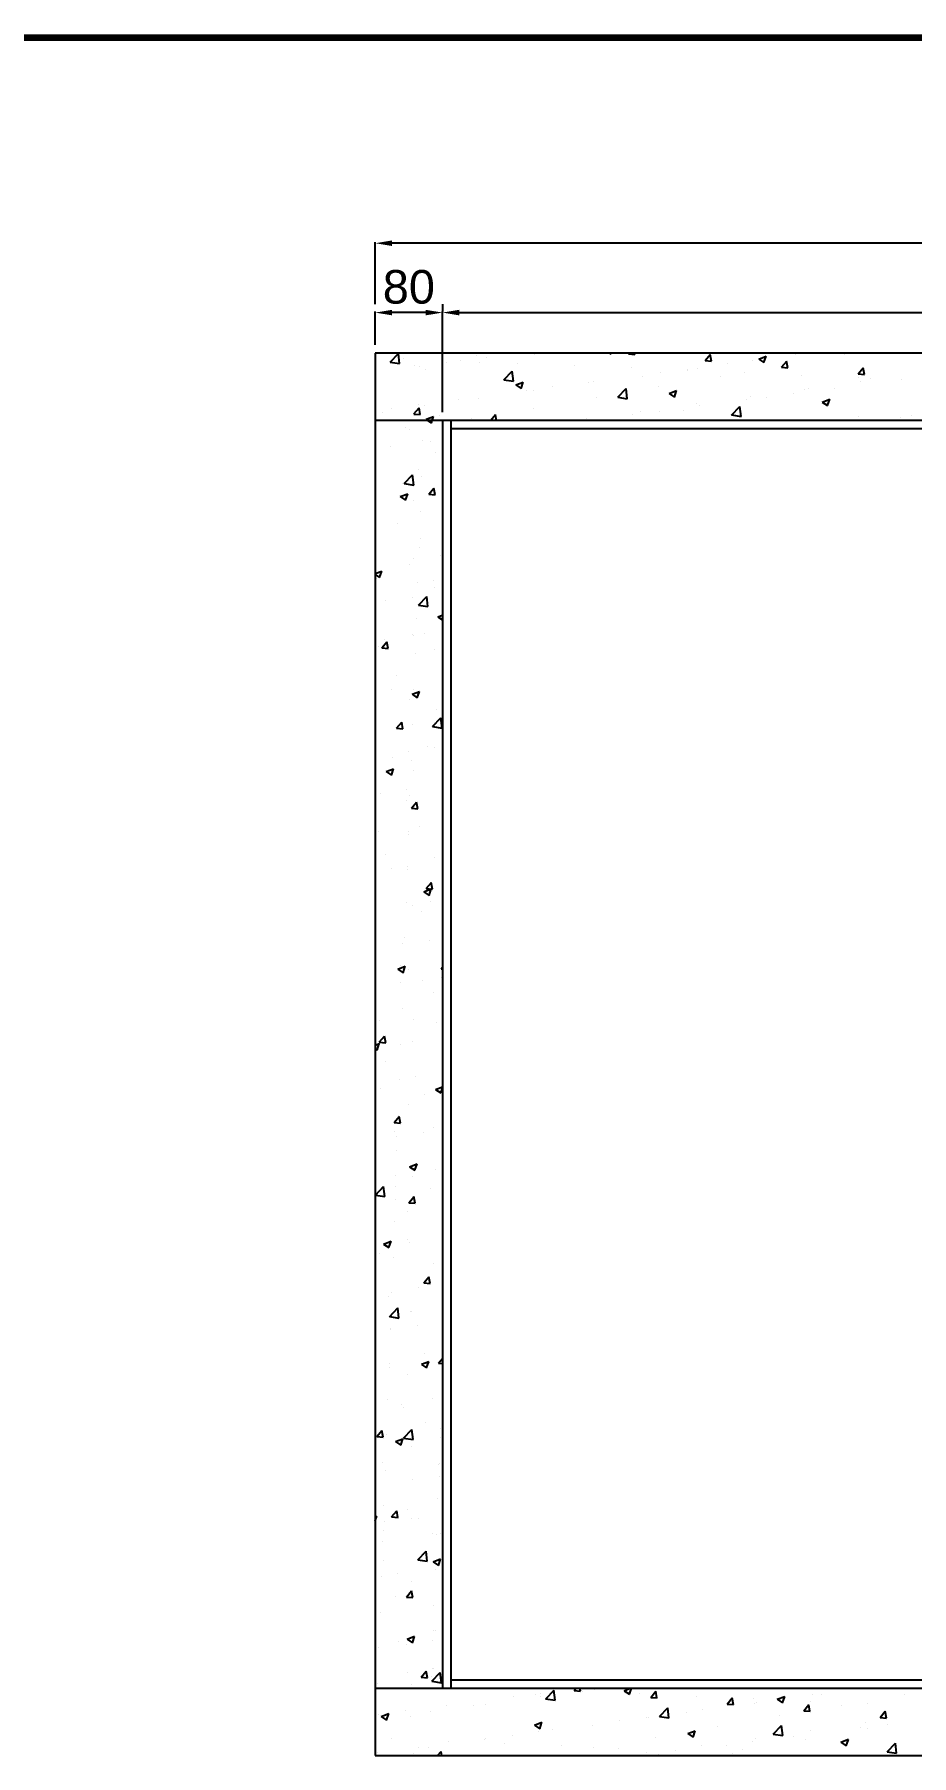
# Model space of a CAD drawing. Header units: millimetres. Extents: x 12320 to 18840, y -49763 to -45153.
# Drawn here: x 14993 to 16037, y -47354 to -45304 of the extents above; entities that cross this region are included whole.
import ezdxf

# ---------------------------------------------------------------- set-up
doc = ezdxf.new("R2010")
doc.units = ezdxf.units.MM
doc.layers.add('LAYOUT', color=7, linetype='Continuous')
doc.layers.add('받침틀', color=251, linetype='Continuous')
doc.styles.get("Standard").update_dxf_attribs({"font": 'arial.ttf'})
doc.dimstyles.new('ISO-25', dxfattribs={"dimtxt": 40, "dimasz": 20, "dimexe": 1.25, "dimexo": 10, "dimgap": 10, "dimtad": 1, "dimdec": 0, "dimtxsty": 'Standard', "dimcen": 2.5, "dimclrd": 3, "dimclre": 3, "dimclrt": 3, "dimadec": 0, "dimazin": 0, "dimtfac": 1, "dimtdec": 0, "dimtmove": 0, "dimatfit": 3, "dimfxl": 0, "dimarcsym": 0})

# ---------------------------------------------------------------- blocks, each defined once
blk = doc.blocks.new('*D4')
at = {"color": 3, "lineweight": -2, "transparency": 16777216}
for p, q in [((4626.4, -55239.4), (4626.4, -55199.8)), ((4706.4, -55319.4), (4706.4, -55199.8)), ((4686.4, -55201), (4646.4, -55201))]:
    blk.add_line(p, q, dxfattribs=at)
at = {"color": 3, "transparency": 16777216}
for points in [[(4646.4, -55197.7), (4646.4, -55204.3), (4626.4, -55201)], [(4686.4, -55197.7), (4686.4, -55204.3), (4706.4, -55201)]]:
    blk.add_solid(points, dxfattribs=at)
at = {"layer": 'Defpoints', "color": 0, "transparency": 16777216}
for p in [(4626.4, -55201), (4626.4, -55249.4), (4706.4, -55329.4)]:
    blk.add_point(p, dxfattribs=at)
at = {"color": 3, "transparency": 16777216, "insert": (4666.4, -55170.6), "char_height": 40, "attachment_point": 5}
blk.add_mtext('80', dxfattribs=at)
blk = doc.blocks.new('*D5')
at = {"color": 3, "lineweight": -2, "transparency": 16777216}
for p, q in [((4706.4, -55191), (4706.4, -55199.8)), ((6516.4, -55319.4), (6516.4, -55199.8)), ((4726.4, -55201), (6496.4, -55201))]:
    blk.add_line(p, q, dxfattribs=at)
at = {"color": 3, "transparency": 16777216}
for points in [[(4726.4, -55197.7), (4726.4, -55204.3), (4706.4, -55201)], [(6496.4, -55197.7), (6496.4, -55204.3), (6516.4, -55201)]]:
    blk.add_solid(points, dxfattribs=at)
at = {"layer": 'Defpoints', "color": 0, "transparency": 16777216}
for p in [(4706.4, -55201), (6516.4, -55201), (6516.4, -55329.4)]:
    blk.add_point(p, dxfattribs=at)
at = {"color": 3, "transparency": 16777216, "insert": (5611.4, -55170.6), "char_height": 40, "attachment_point": 5}
blk.add_mtext('1810', dxfattribs=at)
blk = doc.blocks.new('*D2')
at = {"color": 3, "lineweight": -2, "transparency": 16777216}
for p, q in [((4626.4, -55191), (4626.4, -55117.1)), ((6576.4, -55118.4), (4646.4, -55118.4)), ((6596.4, -55191), (6596.4, -55117.1))]:
    blk.add_line(p, q, dxfattribs=at)
at = {"color": 3, "transparency": 16777216}
for points in [[(4646.4, -55115.1), (4646.4, -55121.7), (4626.4, -55118.4)], [(6576.4, -55115.1), (6576.4, -55121.7), (6596.4, -55118.4)]]:
    blk.add_solid(points, dxfattribs=at)
at = {"layer": 'Defpoints', "color": 0, "transparency": 16777216}
for p in [(4626.4, -55118.4), (4626.4, -55201), (6596.4, -55201)]:
    blk.add_point(p, dxfattribs=at)
at = {"color": 3, "transparency": 16777216, "insert": (5611.4, -55088), "char_height": 40, "attachment_point": 5}
blk.add_mtext('1970', dxfattribs=at)
blk = doc.blocks.new('A$C5F405FDE')
at = {"linetype": 'Continuous'}
for p, q in [((-944.2, 931.6), (-934.3, 941.9)), ((-944.2, 931.6), (-932.9, 929.9)), ((-932.9, 929.8), (-934.3, 941.9)), ((-928.4, 936.1), (-928.4, 936.1)), ((-915.7, 927.1), (-915.7, 927.1)), ((-908.9, 926.8), (-908.9, 926.8)), ((-877.1, 931), (-877.1, 931)), ((-860.6, 933.3), (-860.6, 933.3)), ((-841.7, 939.9), (-841.7, 939.9)), ((-837.9, 930.5), (-837.9, 930.5)), ((-829, 937.3), (-829, 937.3)), ((-792.8, 930.4), (-792.8, 930.4)), ((-772, 940), (-772, 940)), ((-725, 927.5), (-725, 927.5)), ((-683, 942.1), (-681.5, 941.1)), ((-681.5, 941.1), (-681.2, 942.1)), ((-660.2, 941.4), (-659.6, 942.1)), ((-660.2, 941.4), (-652.6, 940.7)), ((-657.3, 924.7), (-657.3, 924.7)), ((-652.7, 940.7), (-652.9, 942.1)), ((-590.3, 923.1), (-590.3, 923.1)), ((-578.2, 924.3), (-578.2, 924.3)), ((-569.1, 933.4), (-563, 940.7)), ((-569.1, 933.4), (-561.5, 932.7)), ((-561.6, 932.7), (-563, 940.7)), ((-542.2, 929.4), (-542.2, 929.4)), ((-513, 933.2), (-513, 933.2)), ((-505.3, 935.2), (-496.4, 938.6)), ((-505.3, 935.2), (-499, 930.9)), ((-499, 930.9), (-496.4, 938.6)), ((-478, 925.4), (-471.9, 932.7)), ((-478, 925.4), (-470.4, 924.8)), ((-476.6, 927.6), (-476.6, 927.6)), ((-470.5, 924.8), (-472, 932.7)), ((-462, 940), (-462, 940)), ((-448.8, 941.4), (-448.8, 941.4)), ((-402.5, 940.4), (-402.5, 940.4)), ((-386.9, 917.5), (-380.8, 924.8)), ((-379.4, 916.8), (-380.9, 924.7)), ((-902.1, 922.3), (-902.1, 922.3)), ((-808.6, 910.6), (-798.7, 920.9)), ((-808.6, 910.6), (-797.3, 908.8)), ((-797.3, 908.8), (-798.7, 920.9)), ((-794.5, 904.4), (-785.6, 907.8)), ((-794.5, 904.4), (-788.2, 900.1)), ((-788.2, 900.1), (-785.7, 907.8)), ((-750.4, 902), (-750.4, 902)), ((-708.3, 906.7), (-708.3, 906.7)), ((-702.3, 908.3), (-702.3, 908.3)), ((-644.2, 914.8), (-644.2, 914.8)), ((-624.7, 902.2), (-624.7, 902.2)), ((-622.1, 918.9), (-622.1, 918.9)), ((-589.5, 921.8), (-589.5, 921.8)), ((-550.7, 914.9), (-550.7, 914.9)), ((-521.7, 918.9), (-521.7, 918.9)), ((-453.9, 916.1), (-453.9, 916.1)), ((-386.9, 917.5), (-379.3, 916.8)), ((-386.1, 913.2), (-386.1, 913.2)), ((-384.4, 908.6), (-384.4, 908.6)), ((-372.1, 912.5), (-372.1, 912.5)), ((-335.3, 910.9), (-335.3, 910.9)), ((-862.4, 887.2), (-862.4, 887.2)), ((-839.5, 888.2), (-839.5, 888.2)), ((-782.2, 897.8), (-782.2, 897.8)), ((-773.5, 897.7), (-773.5, 897.7)), ((-698.8, 889.5), (-698.8, 889.5)), ((-673.1, 889.6), (-663.2, 899.9)), ((-673.1, 889.6), (-661.8, 887.8)), ((-661.8, 887.8), (-663.2, 899.9)), ((-612, 894.2), (-603.1, 897.6)), ((-612, 894.2), (-605.7, 889.9)), ((-605.7, 889.9), (-603.1, 897.6)), ((-579.7, 882), (-579.7, 882)), ((-520.2, 887), (-520.2, 887)), ((-514.5, 891), (-514.5, 891)), ((-495.4, 889.9), (-495.4, 889.9)), ((-463.6, 894), (-463.6, 894)), ((-450.4, 899.1), (-450.4, 899.1)), ((-446.2, 899.8), (-446.2, 899.8)), ((-429.5, 884), (-420.6, 887.5)), ((-429.5, 884), (-423.2, 879.8)), ((-423.2, 879.8), (-420.6, 887.5)), ((-415.5, 900.4), (-415.5, 900.4)), ((-953.2, 871.2), (-953.2, 871.2)), ((-942.3, 876.7), (-942.3, 876.7)), ((-915.9, 869.8), (-909.7, 877)), ((-915.9, 869.7), (-908.3, 869.1)), ((-910.5, 880.9), (-910.5, 880.9)), ((-908.3, 869.1), (-909.8, 877)), ((-903.6, 880.1), (-903.6, 880.1)), ((-901.3, 863.4), (-899.2, 862.1)), ((-901.2, 863.4), (-892.4, 866.8)), ((-899.2, 862.1), (-894.9, 859.2)), ((-894.9, 859.2), (-894, 862.1)), ((-894, 862.1), (-892.4, 866.8)), ((-885.4, 868.4), (-885.4, 868.4)), ((-846.9, 864.1), (-846.9, 864.1)), ((-824.5, 862.1), (-818.6, 869.1)), ((-817.4, 862.1), (-818.7, 869.1)), ((-817.6, 865.5), (-817.6, 865.5)), ((-772.9, 876.8), (-772.9, 876.8)), ((-749.8, 862.6), (-749.8, 862.6)), ((-709.9, 864.4), (-709.9, 864.4)), ((-655.5, 868.8), (-655.5, 868.8)), ((-645.7, 872.5), (-645.7, 872.5)), ((-623.7, 873), (-623.7, 873)), ((-594.3, 874.3), (-594.3, 874.3)), ((-575.6, 879.3), (-575.6, 879.3)), ((-537.5, 868.5), (-527.6, 878.8)), ((-537.5, 868.6), (-526.2, 866.8)), ((-526.3, 866.8), (-527.7, 878.8)), ((-386, 866.3), (-386, 866.3)), ((-336.9, 865), (-336.9, 865)), ((-323.6, 868), (-323.6, 868)), ((-926.4, 854.2), (-926.4, 854.2)), ((-921, 851.4), (-921, 851.4)), ((-943.9, 830.8), (-943.9, 830.8)), ((-905.2, 837.8), (-905.2, 837.8)), ((-895.8, 837.1), (-895.8, 837.1)), ((-890.6, 823.5), (-890.6, 823.5)), ((-910.6, 803.8), (-910.6, 803.8)), ((-929.2, 787.1), (-929.2, 787.1)), ((-927.3, 786.9), (-917.4, 797.2)), ((-927.3, 786.9), (-916, 785.1)), ((-916, 785.1), (-917.4, 797.2)), ((-906.7, 795.5), (-906.7, 795.5)), ((-898.2, 774.2), (-892.1, 781.5)), ((-890.7, 773.5), (-892.2, 781.5)), ((-932.2, 771.3), (-925.8, 767.1)), ((-932.1, 771.3), (-923.3, 774.7)), ((-925.8, 767.1), (-923.3, 774.7)), ((-916.1, 766.3), (-916.1, 766.3)), ((-898.2, 774.2), (-890.6, 773.6)), ((-935.4, 738.9), (-935.4, 738.9)), ((-908.3, 753.2), (-908.3, 753.2)), ((-882.4, 747.5), (-882.4, 747.5)), ((-908.6, 721.8), (-908.6, 721.8)), ((-915.8, 697.4), (-915.8, 697.4)), ((-909.8, 710.9), (-909.8, 710.9)), ((-884, 701.6), (-884, 701.6)), ((-961.9, 679.7), (-954.2, 682.7)), ((-961.9, 678.4), (-956.7, 675)), ((-956.7, 675), (-954.2, 682.6)), ((-921.4, 690.5), (-921.4, 690.5)), ((-960.6, 674.3), (-960.6, 674.3)), ((-911.3, 668.7), (-911.3, 668.7)), ((-892.8, 671.5), (-892.8, 671.5)), ((-890.9, 662.7), (-890.9, 662.7)), ((-949.2, 647.3), (-949.2, 647.3)), ((-917.4, 651.5), (-917.4, 651.5)), ((-910.5, 642.1), (-900.6, 652.4)), ((-910.5, 642.2), (-899.2, 640.4)), ((-899.2, 640.4), (-900.6, 652.4)), ((-912.9, 626.4), (-912.9, 626.4)), ((-887.2, 628.1), (-881.9, 630.2)), ((-887.2, 628.1), (-881.9, 624.5)), ((-954.1, 591.1), (-948, 598.4)), ((-950.8, 601.4), (-950.8, 601.4)), ((-946.6, 590.5), (-948, 598.4)), ((-917.6, 606.6), (-917.6, 606.6)), ((-916.5, 605.5), (-916.5, 605.5)), ((-902.8, 607.8), (-902.8, 607.8)), ((-958.6, 592.4), (-958.6, 592.4)), ((-954.1, 591.1), (-946.5, 590.5)), ((-914.4, 584.1), (-914.4, 584.1)), ((-890.8, 589.5), (-890.8, 589.5)), ((-936.2, 557.7), (-936.2, 557.7)), ((-942.8, 542), (-942.8, 542)), ((-918.1, 536), (-909.2, 539.4)), ((-918.1, 536), (-911.8, 531.7)), ((-916, 541.8), (-916, 541.8)), ((-911.8, 531.7), (-909.3, 539.4)), ((-921.7, 529.7), (-921.7, 529.7)), ((-889.4, 518.2), (-889.4, 518.2)), ((-936.5, 495.6), (-930.3, 502.9)), ((-936.5, 495.6), (-928.9, 494.9)), ((-928.9, 494.9), (-930.4, 502.9)), ((-917.5, 499.6), (-917.5, 499.6)), ((-893.6, 497.4), (-883.7, 507.7)), ((-893.6, 497.4), (-882.4, 495.7)), ((-891.3, 501.8), (-891.3, 501.8)), ((-882.4, 495.6), (-883.8, 507.7)), ((-899.8, 474.3), (-899.8, 474.3)), ((-891, 472.2), (-891, 472.2)), ((-940.8, 460.1), (-940.8, 460.1)), ((-922.8, 468.1), (-922.8, 468.1)), ((-919.1, 457.3), (-919.1, 457.3)), ((-949, 443.9), (-940.2, 447.3)), ((-949, 443.9), (-942.7, 439.6)), ((-942.7, 439.6), (-940.2, 447.3)), ((-916.9, 444.7), (-916.9, 444.7)), ((-956.2, 418), (-956.2, 418)), ((-924.4, 422.2), (-924.4, 422.2)), ((-920.6, 415), (-920.6, 415)), ((-925, 409.7), (-925, 409.7)), ((-918.8, 400.1), (-912.7, 407.4)), ((-918.8, 400.1), (-911.2, 399.4)), ((-911.3, 399.4), (-912.8, 407.4)), ((-957.8, 372.1), (-957.8, 372.1)), ((-922.2, 372.7), (-922.2, 372.7)), ((-909.7, 378.4), (-909.7, 378.4)), ((-922.1, 368.9), (-922.1, 368.9)), ((-949.8, 344.8), (-949.8, 344.8)), ((-943.1, 328.3), (-943.1, 328.3)), ((-923.7, 330.5), (-923.7, 330.5)), ((-891.7, 341), (-891.7, 341)), ((-882, 342), (-882, 342)), ((-923, 327.8), (-923, 327.8)), ((-901.2, 304.5), (-895.1, 311.8)), ((-893.7, 303.9), (-895.2, 311.8)), ((-925.2, 288.2), (-925.2, 288.2)), ((-904.1, 300.7), (-895.2, 304.1)), ((-904.1, 300.7), (-897.8, 296.4)), ((-901.2, 304.5), (-893.6, 303.9)), ((-897.8, 296.4), (-895.2, 304.1)), ((-896.3, 288.8), (-896.3, 288.8)), ((-917.2, 283.9), (-917.2, 283.9)), ((-907.2, 277.4), (-907.2, 277.4)), ((-929.7, 238.7), (-929.7, 238.7)), ((-926.8, 245.9), (-926.8, 245.9)), ((-897.9, 242.9), (-897.9, 242.9)), ((-935, 208.6), (-926.1, 212)), ((-935, 208.6), (-928.7, 204.3)), ((-932, 212.5), (-932, 212.5)), ((-928.7, 204.3), (-926.2, 212)), ((-922.5, 208.1), (-922.5, 208.1)), ((-883.6, 209), (-881.9, 211.1)), ((-883.6, 209), (-881.9, 208.9)), ((-931.3, 192.8), (-931.3, 192.8)), ((-928.3, 203.6), (-928.3, 203.6)), ((-905.2, 195.4), (-905.2, 195.4)), ((-883.2, 199.1), (-883.2, 199.1)), ((-892.1, 180.2), (-892.1, 180.2)), ((-957.2, 147.9), (-957.2, 147.9)), ((-929.9, 161.3), (-929.9, 161.3)), ((-916.7, 149), (-916.7, 149)), ((-889.4, 145.1), (-889.4, 145.1)), ((-957.1, 121.5), (-950.9, 128.8)), ((-949.5, 120.8), (-951, 128.7)), ((-917.6, 123), (-917.6, 123)), ((-961.9, 118.1), (-957, 119.9)), ((-961.9, 113.8), (-959.6, 112.2)), ((-959.6, 112.2), (-957.1, 119.9)), ((-957.1, 121.5), (-949.5, 120.8)), ((-931.4, 119.1), (-931.4, 119.1)), ((-950.1, 98.9), (-950.1, 98.9)), ((-955.2, 66), (-955.2, 66)), ((-933, 76.8), (-933, 76.8)), ((-914.2, 80.2), (-914.2, 80.2)), ((-890.1, 65.4), (-881.9, 68.5)), ((-890.1, 65.4), (-883.8, 61.1)), ((-887.4, 63.1), (-887.4, 63.1)), ((-883.8, 61.1), (-881.9, 66.9)), ((-922.9, 47.3), (-922.9, 47.3)), ((-903.3, 59.4), (-903.3, 59.4)), ((-939.4, 25.9), (-933.3, 33.2)), ((-939.4, 25.9), (-931.9, 25.3)), ((-934.5, 34.5), (-934.5, 34.5)), ((-931.9, 25.3), (-933.4, 33.2)), ((-939.4, 15.6), (-939.4, 15.6)), ((-936.7, 9.3), (-936.7, 9.3)), ((-904.9, 13.5), (-904.9, 13.5)), ((-892.4, 19.4), (-892.4, 19.4)), ((-936.1, -7.8), (-936.1, -7.8)), ((-938.3, -36.6), (-938.3, -36.6)), ((-921, -26.7), (-912.1, -23.3)), ((-921, -26.7), (-914.7, -31)), ((-918, -37.8), (-918, -37.8)), ((-914.7, -31), (-912.1, -23.3)), ((-890.2, -30.3), (-890.2, -30.3)), ((-961.8, -60.5), (-951.9, -50.2)), ((-961.8, -60.5), (-950.5, -62.2)), ((-950.5, -62.3), (-952, -50.2)), ((-937.6, -50), (-937.6, -50)), ((-896.4, -52.1), (-896.4, -52.1)), ((-937.4, -66.3), (-937.4, -66.3)), ((-923.6, -80.3), (-923.6, -80.3)), ((-921.8, -69.6), (-915.7, -62.3)), ((-921.8, -69.6), (-914.2, -70.3)), ((-914.3, -70.3), (-915.8, -62.3)), ((-939.1, -92.3), (-939.1, -92.3)), ((-951.9, -118.8), (-943, -115.4)), ((-951.9, -118.8), (-945.6, -123.1)), ((-945.6, -123.1), (-943, -115.4)), ((-923.2, -113.5), (-923.2, -113.5)), ((-921.6, -116.7), (-921.6, -116.7)), ((-957, -130.4), (-957, -130.4)), ((-940.7, -134.6), (-940.7, -134.6)), ((-892.8, -141.4), (-892.8, -141.4)), ((-904.2, -165.1), (-898.1, -157.8)), ((-896.7, -165.8), (-898.1, -157.8)), ((-946.4, -181.6), (-946.4, -181.6)), ((-942.2, -176.9), (-942.2, -176.9)), ((-910.2, -170), (-910.2, -170)), ((-904.2, -165.1), (-896.6, -165.8)), ((-945, -205.3), (-935.1, -194.9)), ((-933.7, -207), (-935.1, -194.9)), ((-919.6, -198.6), (-919.6, -198.6)), ((-918.4, -198.6), (-918.4, -198.6)), ((-945, -205.2), (-933.7, -207)), ((-943.8, -219.2), (-943.8, -219.2)), ((-943.6, -220.1), (-943.6, -220.1)), ((-911.8, -215.9), (-911.8, -215.9)), ((-945.3, -261.4), (-945.3, -261.4)), ((-945.2, -266), (-945.2, -266)), ((-907, -262), (-898.1, -258.6)), ((-907, -262.1), (-900.7, -266.3)), ((-903.8, -249), (-903.8, -249)), ((-900.7, -266.3), (-898.1, -258.6)), ((-897.1, -259.6), (-897.1, -259.6)), ((-886.6, -260.7), (-881.9, -255.1)), ((-886.6, -260.7), (-881.9, -261.1)), ((-923.6, -274.4), (-923.6, -274.4)), ((-946.9, -303.7), (-946.9, -303.7)), ((-893.2, -302.2), (-893.2, -302.2)), ((-882.7, -295.6), (-882.7, -295.6)), ((-930.6, -309.7), (-930.6, -309.7)), ((-928.6, -313.9), (-928.6, -313.9)), ((-960, -348.2), (-953.9, -340.9)), ((-960, -348.2), (-952.5, -348.9)), ((-952.5, -348.9), (-954, -340.9)), ((-948.4, -346), (-948.4, -346)), ((-928.2, -350), (-918.3, -339.7)), ((-916.9, -351.7), (-918.3, -339.7)), ((-901.8, -331), (-901.8, -331)), ((-884.3, -337.9), (-884.3, -337.9)), ((-937.9, -354.1), (-929, -350.7)), ((-937.9, -354.1), (-931.6, -358.4)), ((-931.6, -358.4), (-929, -350.7)), ((-928.2, -350), (-916.9, -351.7)), ((-918.7, -359.4), (-918.7, -359.4)), ((-883.8, -349.3), (-883.8, -349.3)), ((-953.8, -378.5), (-953.8, -378.5)), ((-950, -388.3), (-950, -388.3)), ((-886, -381.3), (-886, -381.3)), ((-885.8, -380.1), (-885.8, -380.1)), ((-917.2, -399.3), (-917.2, -399.3)), ((-885.4, -395.2), (-885.4, -395.2)), ((-887.4, -422.4), (-887.4, -422.4)), ((-961.9, -443.6), (-959.9, -442.8)), ((-961.9, -448.6), (-959.9, -442.8)), ((-951.5, -430.5), (-951.5, -430.5)), ((-950.6, -449.4), (-950.6, -449.4)), ((-942.4, -443.7), (-936.3, -436.4)), ((-942.4, -443.7), (-934.8, -444.4)), ((-934.9, -444.4), (-936.4, -436.5)), ((-924, -435.2), (-924, -435.2)), ((-918.8, -445.2), (-918.8, -445.2)), ((-910.8, -446.2), (-910.8, -446.2)), ((-951.8, -460.4), (-951.8, -460.4)), ((-893.5, -463.1), (-893.5, -463.1)), ((-888.9, -464.7), (-888.9, -464.7)), ((-884, -463.3), (-884, -463.3)), ((-953, -472.8), (-953, -472.8)), ((-911.3, -494.7), (-901.4, -484.4)), ((-904.1, -489), (-904.1, -489)), ((-900, -496.5), (-901.4, -484.4)), ((-952.2, -495.3), (-952.2, -495.3)), ((-936, -510.8), (-936, -510.8)), ((-911.3, -494.7), (-900, -496.4)), ((-893, -497.4), (-884.1, -493.9)), ((-893, -497.4), (-886.7, -501.6)), ((-890.4, -507), (-890.4, -507)), ((-886.7, -501.6), (-884.1, -494)), ((-954.6, -515.1), (-954.6, -515.1)), ((-924.8, -539.3), (-918.7, -532)), ((-919.1, -520.2), (-919.1, -520.2)), ((-917.3, -539.9), (-918.7, -532)), ((-937.5, -539.1), (-937.5, -539.1)), ((-924.8, -539.3), (-917.2, -539.9)), ((-892, -549.2), (-892, -549.2)), ((-956.1, -557.4), (-956.1, -557.4)), ((-960.8, -575.7), (-960.8, -575.7)), ((-934, -592.7), (-934, -592.7)), ((-923.9, -589.5), (-915, -586)), ((-923.9, -589.5), (-917.6, -593.7)), ((-917.6, -593.7), (-915, -586.1)), ((-893.5, -591.5), (-893.5, -591.5)), ((-893, -578.5), (-893, -578.5)), ((-890.7, -578.6), (-890.7, -578.6)), ((-957.7, -599.7), (-957.7, -599.7)), ((-924.4, -596), (-924.4, -596)), ((-924.1, -628.7), (-924.1, -628.7)), ((-907.2, -634.8), (-901.1, -627.5)), ((-907.2, -634.8), (-899.6, -635.5)), ((-899.7, -635.5), (-901.1, -627.5)), ((-895.1, -633.8), (-895.1, -633.8)), ((-894.5, -639.5), (-884.6, -629.1)), ((-893.9, -623.9), (-893.9, -623.9)), ((-892.3, -624.5), (-892.3, -624.5)), ((-883.2, -641.2), (-884.6, -629.1)), ((-959.2, -641.9), (-959.2, -641.9)), ((-918.2, -643.1), (-918.2, -643.1)), ((-894.5, -639.4), (-883.2, -641.2)), ((-782.7, -648.8), (-782.7, -648.8)), ((-771.4, -655.6), (-771.4, -655.6)), ((-765.6, -653.5), (-765.6, -653.5)), ((-758.9, -660.5), (-749, -650.2)), ((-747.7, -662.2), (-749.1, -650.2)), ((-725, -650.7), (-722.7, -647.9)), ((-725, -650.7), (-717.4, -651.4)), ((-717.5, -651.4), (-718.1, -647.9)), ((-714.9, -651.7), (-714.9, -651.7)), ((-701.3, -649.5), (-701.3, -649.5)), ((-665.6, -650.8), (-658.3, -647.9)), ((-665.6, -650.8), (-659.3, -655)), ((-659.3, -655), (-656.9, -647.9)), ((-647.1, -654.5), (-647.1, -654.5)), ((-633.9, -658.7), (-627.8, -651.4)), ((-626.4, -659.4), (-627.9, -651.4)), ((-441.6, -655.6), (-441.6, -655.6)), ((-430.7, -655.1), (-430.7, -655.1)), ((-332.2, -655.1), (-332.2, -655.1)), ((-925.7, -674.6), (-925.7, -674.6)), ((-896.6, -676.1), (-896.6, -676.1)), ((-877.6, -668.3), (-877.6, -668.3)), ((-845.4, -668.3), (-845.4, -668.3)), ((-830.7, -666.6), (-830.7, -666.6)), ((-797.4, -657.7), (-797.4, -657.7)), ((-765.4, -657.6), (-765.4, -657.6)), ((-759, -660.5), (-747.7, -662.2)), ((-633.9, -658.7), (-626.3, -659.4)), ((-623.4, -681.5), (-613.5, -671.2)), ((-612.1, -683.3), (-613.5, -671.2)), ((-590.8, -676.2), (-590.8, -676.2)), ((-579.3, -657.4), (-579.3, -657.4)), ((-571.7, -673.3), (-571.7, -673.3)), ((-542.8, -666.7), (-536.7, -659.4)), ((-542.8, -666.7), (-535.2, -667.3)), ((-535.3, -667.4), (-536.8, -659.4)), ((-511.5, -660.3), (-511.5, -660.3)), ((-510.6, -665.7), (-510.6, -665.7)), ((-507.5, -665.2), (-507.5, -665.2)), ((-483.1, -660.9), (-474.2, -657.5)), ((-483.1, -660.9), (-476.8, -665.2)), ((-478.8, -661.5), (-478.8, -661.5)), ((-476.8, -665.2), (-474.2, -657.5)), ((-451.7, -674.6), (-445.6, -667.3)), ((-451.7, -674.6), (-444.1, -675.3)), ((-444.2, -675.3), (-445.7, -667.4)), ((-443.7, -663.1), (-443.7, -663.1)), ((-406.3, -667.8), (-406.3, -667.8)), ((-375.9, -666), (-375.9, -666)), ((-360.6, -682.6), (-354.5, -675.3)), ((-353.1, -683.3), (-354.6, -675.3)), ((-960.8, -684.2), (-960.8, -684.2)), ((-957.5, -678.8), (-957.5, -678.8)), ((-954.8, -681.5), (-945.9, -678.1)), ((-954.8, -681.6), (-948.5, -685.8)), ((-948.5, -685.8), (-945.9, -678.1)), ((-919.5, -681), (-919.5, -681)), ((-772.3, -691.7), (-763.4, -688.3)), ((-772.3, -691.7), (-766, -696)), ((-766, -696), (-763.4, -688.3)), ((-702.8, -691.8), (-702.8, -691.8)), ((-670.7, -686.7), (-670.7, -686.7)), ((-638.9, -682.6), (-638.9, -682.6)), ((-636.9, -682.2), (-636.9, -682.2)), ((-623.4, -681.5), (-612.1, -683.2)), ((-554.4, -693.3), (-554.4, -693.3)), ((-487.9, -702.5), (-478, -692.2)), ((-480.3, -680.5), (-480.3, -680.5)), ((-476.6, -704.3), (-478, -692.2)), ((-383.9, -694.7), (-383.9, -694.7)), ((-377.9, -689), (-377.9, -689)), ((-375.8, -695.7), (-375.8, -695.7)), ((-360.6, -682.6), (-353, -683.3)), ((-352.2, -690.5), (-352.2, -690.5)), ((-943, -708), (-943, -708)), ((-875.2, -710.8), (-875.2, -710.8)), ((-832.2, -708.8), (-832.2, -708.8)), ((-830.8, -707.8), (-830.8, -707.8)), ((-807.4, -713.7), (-807.4, -713.7)), ((-799, -703.6), (-799, -703.6)), ((-767, -699.9), (-767, -699.9)), ((-750.9, -697.3), (-750.9, -697.3)), ((-739.6, -716.6), (-739.6, -716.6)), ((-628.5, -706), (-628.5, -706)), ((-589.8, -701.9), (-580.9, -698.5)), ((-589.8, -701.9), (-583.5, -706.2)), ((-583.5, -706.2), (-580.9, -698.5)), ((-573.2, -715.6), (-573.2, -715.6)), ((-544, -715.8), (-544, -715.8)), ((-512.3, -711.6), (-512.3, -711.6)), ((-509.1, -707.4), (-509.1, -707.4)), ((-487.9, -702.5), (-476.6, -704.2)), ((-464.2, -705.2), (-464.2, -705.2)), ((-449.9, -708.4), (-449.9, -708.4)), ((-443.1, -697.9), (-443.1, -697.9)), ((-407.3, -712.1), (-398.4, -708.6)), ((-407.3, -712.1), (-401, -716.3)), ((-401, -716.3), (-398.4, -708.7)), ((-352.3, -723.5), (-342.4, -713.2)), ((-341, -725.3), (-342.4, -713.2)), ((-959.1, -724.7), (-959.1, -724.7)), ((-916.2, -725), (-916.2, -725)), ((-911, -718.4), (-911, -718.4)), ((-898.2, -718.4), (-898.2, -718.4)), ((-887.6, -727.9), (-883.4, -723)), ((-882.6, -727.9), (-883.5, -723)), ((-848.4, -727.9), (-848.4, -727.9)), ((-702.5, -718.7), (-702.5, -718.7)), ((-671.8, -719.4), (-671.8, -719.4)), ((-638.4, -724.5), (-638.4, -724.5)), ((-624.3, -726.3), (-624.3, -726.3)), ((-604, -722.3), (-604, -722.3)), ((-536.2, -725.2), (-536.2, -725.2)), ((-524, -721.1), (-524, -721.1)), ((-352.3, -723.5), (-341, -725.3))]:
    blk.add_line(p, q, dxfattribs=at)
at = {"layer": '받침틀'}
for p, q in [((-961.9, 942.1), (-961.9, -727.9)), ((1008.1, 942.1), (-961.9, 942.1)), ((1008.1, 862.1), (-961.9, 862.1)), ((-881.9, 862.1), (-881.9, -647.9)), ((-871.9, 862.1), (-871.9, -647.9)), ((918.1, 852.1), (-871.9, 852.1)), ((-961.9, -647.9), (1008.1, -647.9)), ((-871.9, -637.9), (918.1, -637.9)), ((-961.9, -727.9), (1008.1, -727.9))]:
    blk.add_line(p, q, dxfattribs=at)
for base, p1, p2, picture, middle in [((-961.9, 1073.1), (1008.1, 990.4), (-961.9, 990.4), '*D2', (23.1, 1103.5)), ((-961.9, 990.4), (-881.9, 862.1), (-961.9, 942.1), '*D4', (-921.9, 1020.9)), ((928.1, 990.4), (-881.9, 990.4), (928.1, 862.1), '*D5', (23.1, 1020.9))]:
    dim = blk.add_linear_dim(base=base, p1=p1, p2=p2, dimstyle='ISO-25')
    dim.commit()
    dim.dimension.update_dxf_attribs({"geometry": picture, "text_midpoint": middle, "insert": (-5588.3, 56191.5)})

msp = doc.modelspace()

# ---------------------------------------------------------------- linework, layer by layer
at = {"layer": 'LAYOUT', "const_width": 7.76}
msp.add_lwpolyline([(12475.7, -49607.7), (18685, -49607.7), (18685, -45307.8), (12475.7, -45307.8)], close=True, dxfattribs=at)

# ---------------------------------------------------------------- block references
msp.add_blockref('A$C5F405FDE', (16360.4, -46625.7))

doc.saveas('drawing.dxf')
